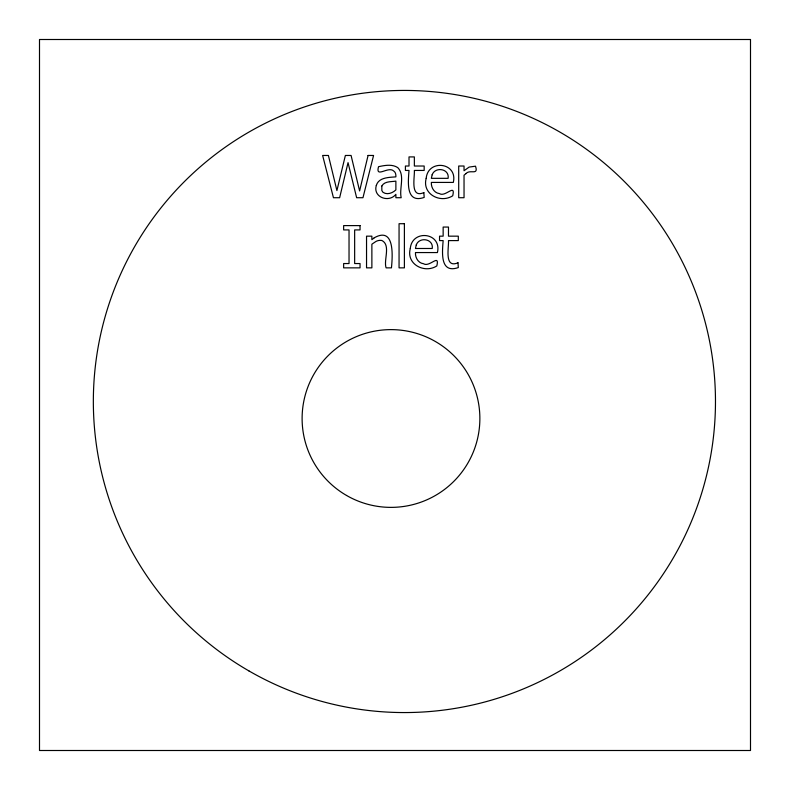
<?xml version="1.0" encoding="UTF-8"?>
<svg xmlns="http://www.w3.org/2000/svg" width="790" height="790" viewBox="0 0 790 790"><rect width="100%" height="100%" fill="white"/><g stroke="black" fill="none" stroke-linecap="round" stroke-linejoin="round"><path stroke-width="1.19" d="M410.287 248.524C405.971 264.176 424.437 273.873 436.821 265.934C439.902 252.988 429.444 267.632 423.608 263.761C418.236 263.119 415.125 257.629 415.461 252.563L437.423 252.563C442.133 232.428 412.034 228.962 410.287 248.524M426.185 178.372C421.86 194.034 440.326 203.721 452.719 195.782C455.791 182.846 445.333 197.49 439.497 193.619C434.125 192.967 431.014 187.487 431.35 182.421L453.312 182.421C458.032 162.276 427.923 158.82 426.185 178.372M376.307 185.472C372.692 197.204 388.878 203.139 395.879 194.34L395.879 197.717L401.182 197.717C399.049 188.277 405.319 175.419 397.755 167.608C392.097 163.925 384.73 165.337 378.538 166.7C375.141 178.797 388.473 165.712 393.726 171.045C395.691 172.26 395.968 174.748 395.879 176.861C389.055 177.424 378.677 177.276 376.307 185.472M381.807 186.035L381.847 190.568L382.992 192.296C387.11 195.219 392.551 193.036 395.879 189.916L395.879 181.117C391.139 181.907 384.473 181.068 381.807 186.035M416.251 244.949L415.461 248.485L432.229 248.485C433.769 238.728 419.283 236.506 416.251 244.949M432.14 174.797L431.35 178.333L448.118 178.333C449.658 168.586 435.172 166.364 432.14 174.797M368.071 155.462L359.608 190.933L351.076 155.462L345.368 155.462L336.915 190.588L328.403 155.462L322.636 155.462L333.449 197.717L339.641 197.717L348.035 162.641L356.636 197.717L362.966 197.717L373.571 155.462L368.071 155.462M465.991 173.593L464.036 175.212L464.036 197.717L458.704 197.717L458.704 166.019L464.036 166.019L464.036 170.729L469.132 167.085L475.501 166.186C478.799 175.874 469.912 168.951 465.991 173.593M374.243 237.8L371.873 239.686L371.873 236.161L366.54 236.161L366.54 267.859L371.873 267.859L371.873 244.199L376 241.424A9.095 9.095 0 0 1 381.906 240.506C391.02 245.157 383.397 260.266 386.113 267.859L391.455 267.859C392.502 256.691 395.099 226.078 374.243 237.8M423.855 192.632C409.803 198.645 414.859 177.167 414.355 170.442L424.171 170.442L424.171 166.019L414.355 166.019L414.355 156.914L409.013 156.914L409.013 166.019L405.408 166.019L405.408 170.442L409.013 170.442C408.134 181.878 405.625 203.869 424.171 197.431L423.855 192.632M457.993 262.784C443.941 268.798 448.997 247.31 448.483 240.595L458.309 240.595L458.309 236.161L448.483 236.161L448.483 227.056L443.151 227.056L443.151 236.161L439.546 236.161L439.546 240.595L443.151 240.595C442.272 252.02 439.754 274.012 458.309 267.573L457.993 262.784M750.5 39.5L39.5 39.5L39.5 750.5L750.5 750.5L750.5 39.5M404.391 223.708L399.059 223.708L399.059 267.859L404.391 267.859L404.391 223.708M360.043 225.604L343.64 225.604L343.64 229.92L349.032 229.92L349.032 263.544L343.64 263.544L343.64 267.859L360.043 267.859L360.043 263.544L354.651 263.544L354.651 229.92L360.043 229.92L360.043 225.604M346.553 495.468A88.875 88.875 0 0 0 479.866 418.493A88.875 88.875 0 0 0 346.553 341.527A88.875 88.875 0 0 0 346.553 495.468M248.88 670.888A311.062 311.062 0 0 0 715.473 401.498A311.062 311.062 0 0 0 248.88 132.108A311.062 311.062 0 0 0 248.88 670.888"/></g></svg>
